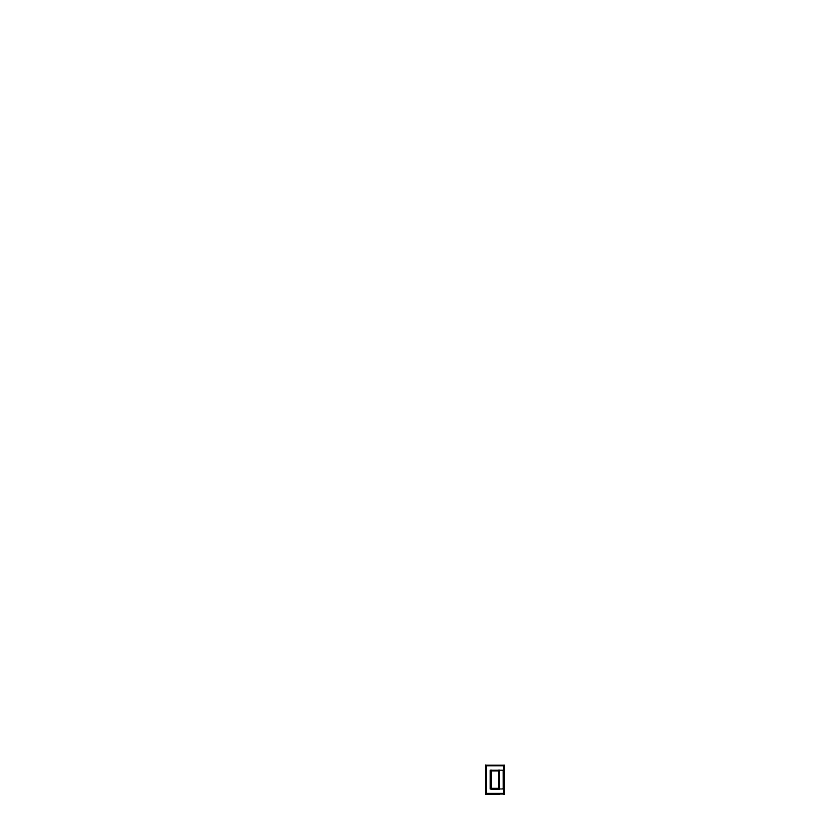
<?xml version="1.0" encoding="UTF-8"?>
<svg xmlns="http://www.w3.org/2000/svg" width="837" height="837" viewBox="0 0 837 837"><rect width="100%" height="100%" fill="white"/><g stroke="black" fill="none" stroke-linecap="round" stroke-linejoin="round"><path stroke-width="1.26" d="M504.366 765.248L485.648 765.248L485.669 794.01L485.732 765.332M503.466 770.302L490.262 770.302L490.262 788.967L503.476 788.956L503.435 770.302L503.476 788.956M499.312 770.846L499.312 773.838M491.309 770.971L498.768 770.961M499.312 774.256L499.344 779.425M499.344 779.843L499.312 785.012M499.344 785.42L499.312 788.423M490.702 788.548L490.89 770.302M491.309 788.423L498.779 788.423M491.309 788.841L498.904 788.841M504.167 793.926L504.24 765.248L504.376 794.01L485.659 793.926L499.166 793.926M503.874 793.518L504.376 794.01M503.874 765.75L503.748 793.926M504.156 765.74L485.858 765.75M486.266 765.75L486.276 793.518M498.894 770.302L498.779 788.956M499.187 770.302L499.197 788.956M491.309 770.427L491.204 788.831M485.858 779.425L485.858 779.843M504.167 793.507L485.868 793.518M485.669 765.248L485.784 794.02"/></g></svg>
